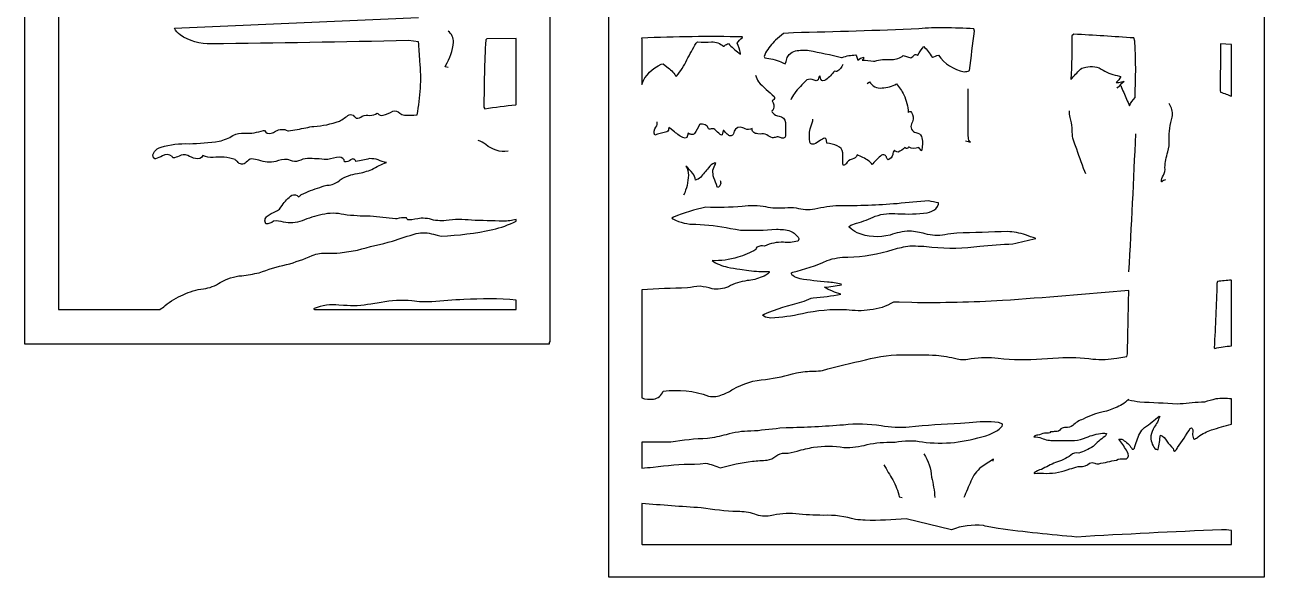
# Model space of a CAD drawing. Extents: x 1.4 to 96.1, y 1 to 80.1.
# Drawn here: x 2.65 to 21.57, y 44.65 to 53.07 of the extents above; entities that cross this region are included whole.
import ezdxf

# ---------------------------------------------------------------- set-up
doc = ezdxf.new("R2010")
doc.units = 0
doc.linetypes.add('0', pattern=[0])
doc.layers.add('1', color=7, linetype='0')

msp = doc.modelspace()

# ---------------------------------------------------------------- linework, layer by layer
at = {"layer": '1'}
for points in [[(11.56932, 78.646935), (21.569319, 78.646935), (21.569319, 44.646935), (11.56932, 44.646935)], [(10.668735, 77.227837), (10.668735, 48.229309), (10.654846, 48.229309), (10.654846, 48.20153), (2.654846, 48.20153), (2.654846, 77.200058), (2.668735, 77.200058), (2.668735, 77.227837)]]:
    msp.add_lwpolyline(points, close=True, dxfattribs=at)
for points in [[(3.168756, 76.700058), (3.168735, 48.729309), (4.713431, 48.729324, 0.076313), (4.795061, 48.78709, -0.074613), (5.074099, 48.951447, -0.092654), (5.382308, 49.042381, 0.116123), (5.638182, 49.140835, -0.115596), (5.966449, 49.243042, 0.02402), (6.229444, 49.2873, -0.03899), (6.648502, 49.411884, 0.038236), (7.041387, 49.551212, -0.11291), (7.27066, 49.585907, 0.008882), (7.466516, 49.589279, -0.013646), (7.733787, 49.633636, -0.007564), (8.265338, 49.767906, -0.02086), (8.62761, 49.884136, -0.128997), (8.892484, 49.874336), (8.950044, 49.860325), (9.00708, 49.844315, 0.037365), (9.795478, 49.945202, 0.049668), (10.154846, 50.072823), (10.154847, 50.100822, -0.062847), (9.952861, 50.073036, 0.003977), (9.469472, 50.086906, 0.072418), (9.083848, 50.082664, -0.103268), (8.83138, 50.107922, 0.056598), (8.701769, 50.119118, -0.028053), (8.511261, 50.091923, -0.353442), (8.480319, 50.124565, 0.097206), (8.332363, 50.109795), (8.314184, 50.108612, 0.006456), (7.925395, 50.148949, -0.031362), (7.524806, 50.173355, 0.126895), (7.192236, 50.173409, 0.045496), (6.885745, 50.07954, -0.127231), (6.602744, 50.057503, 0.14034), (6.451006, 50.073524, -0.1867), (6.334804, 50.034256, -0.415852), (6.355098, 50.148224, -0.106583), (6.483051, 50.219013, 0.163801), (6.582644, 50.315094, -0.090224), (6.730124, 50.470528, -0.347346), (6.83008, 50.446411), (6.843978, 50.450104, -0.050508), (6.879179, 50.480629, -0.04421), (7.156984, 50.588882, -0.103981), (7.298887, 50.62458, 0.170431), (7.469667, 50.706696, -0.111799), (7.730932, 50.798855, 0.052686), (7.951651, 50.863945, -0.051311), (8.175591, 50.968437, -0.064509), (8.04875, 51.008968, 0.087887), (7.917281, 51.026932, -0.013342), (7.70799, 50.984787), (7.704461, 50.989464, 0.612052), (7.628883, 51.007484, -0.217866), (7.535965, 50.97979, 0.36952), (7.455378, 51.051132, 0.032204), (7.276989, 51.014809), (7.257787, 51.012665, 0.016826), (6.967821, 51.031002, 0.096642), (6.833344, 50.99189, -0.206769), (6.708526, 50.999352), (6.685422, 51.0075), (6.662332, 51.015686, 0.109059), (6.485363, 50.984825, -0.161714), (6.227582, 51.004253, 0.061674), (6.117918, 51.022385, 0.220359), (6.035287, 50.971828, -0.481256), (5.898505, 50.982124, 0.00841), (5.863783, 51.014076, 0.107318), (5.528129, 51.044979, -0.101742), (5.372716, 51.072968, -0.378381), (5.257756, 51.028111, -0.075667), (5.1415, 51.076321, 0.237941), (5.00837, 51.066509, -0.075459), (4.915913, 51.037498), (4.910283, 51.048645), (4.902908, 51.058723, 0.35195), (4.75524, 51.068115, -0.054807), (4.647567, 51.024548), (4.637787, 51.025757, -0.404103), (4.618773, 51.106361, -0.216543), (4.705337, 51.19136), (4.735025, 51.203674, -0.080279), (5.161642, 51.255508, 0.033907), (5.622121, 51.293819, 0.094175), (5.830964, 51.381214, -0.15167), (6.008541, 51.413975, 0.092802), (6.296324, 51.457344), (6.3138, 51.457329, 0.402602), (6.415144, 51.413498, 0.098646), (6.483283, 51.446579, -0.261242), (6.667152, 51.452911), (6.676929, 51.451637, -0.002018), (6.945418, 51.495224, -0.08037), (7.06631, 51.516773, 0.061547), (7.456144, 51.59684, 0.001503), (7.605701, 51.695232, -0.355035), (7.682271, 51.67189, 0.013701), (7.713085, 51.645111, 0.237923), (7.802619, 51.675453, -0.11921), (7.922711, 51.685795, 0.14378), (8.030296, 51.720291), (8.042083, 51.717651, 0.263715), (8.122826, 51.688225, 0.042556), (8.272696, 51.750496, -0.312822), (8.377043, 51.722584, 0.154639), (8.447255, 51.688644, 0.027111), (8.641712, 51.69445, 0.071946), (8.685563, 52.511135, 0.003107), (8.665037, 52.809227), (8.509677, 52.827454, -0.002703), (5.500199, 52.776745, -0.150967), (5.025138, 52.913181, -0.093029), (4.937515, 53.014683, 0.000296), (8.664075, 53.176922, 0.062124)], [(9.117702, 52.416656), (9.069184, 52.428749), (9.075233, 52.444244, 0.111595), (9.196629, 52.802856, 0.221464), (9.117697, 52.972214)], [(15.137014, 52.464378, -0.16722), (15.049453, 52.356285, -0.245472), (15.013617, 52.360794), (14.998334, 52.347046, -0.103673), (14.85697, 52.217255), (14.835446, 52.213341), (14.817239, 52.220573), (14.803372, 52.241257), (14.794874, 52.277672), (14.786715, 52.290977, 0.300964), (14.771302, 52.266144, -0.010376), (14.762282, 52.227036, -0.361375), (14.7, 52.223755, 0.211319), (14.588706, 52.22686, 0.040809), (14.400431, 52.021858, 0.042874), (14.345267, 51.922661)], [(13.803543, 52.297691, -0.001145), (13.850153, 52.197708, 0.015629), (14.089286, 51.973282, -0.493406), (14.073561, 51.919327), (14.062284, 51.906998, -0.194127), (14.083204, 51.787369), (14.077263, 51.776527), (14.070222, 51.768009, 0.568134), (14.068268, 51.724373, 0.209053), (14.168788, 51.674019, -0.339141), (14.265727, 51.576752, 0.036007), (14.266095, 51.379696, -0.545266), (14.197942, 51.344097, 0.021484), (14.138813, 51.361092, -0.037628), (14.075956, 51.343613), (14.062968, 51.344753, -0.058887), (13.979081, 51.389359, 0.165661), (13.876796, 51.400665), (13.839776, 51.406204), (13.822124, 51.409348, -0.415926), (13.752696, 51.487907, -0.303232), (13.646708, 51.482632, 0.02478), (13.573902, 51.507133, 0.409211), (13.470623, 51.407833, -0.545178), (13.388061, 51.387913, -0.079612), (13.330988, 51.447289), (13.320545, 51.456108), (13.312346, 51.458115), (13.295407, 51.390511), (13.285795, 51.387245), (13.2659, 51.395187, -0.027119), (13.184443, 51.472225, 0.258441), (13.11399, 51.476135, -0.332361), (13.091288, 51.48793, 0.342898), (12.960237, 51.551071), (12.952673, 51.546074, -0.006965), (12.876911, 51.408714, -0.315711), (12.826417, 51.395721, -0.103972), (12.780963, 51.413292), (12.769742, 51.37973), (12.755998, 51.347816), (12.730871, 51.338531), (12.697297, 51.347054, -0.061149), (12.551426, 51.451241), (12.517537, 51.476151), (12.482816, 51.499886), (12.479589, 51.481522, -0.504955), (12.435021, 51.431728, 0.043464), (12.271179, 51.385323, -0.312033), (12.287514, 51.506481, 0.217923), (12.303396, 51.589287)], [(15.512051, 52.172684), (15.543486, 52.199158, 0.282785), (15.737553, 52.104286, 0.128572), (15.959958, 52.168678, -0.027975), (16.071842, 52.001167, -0.089928), (16.136072, 51.730835, -0.631814), (16.186489, 51.73243, -0.264426), (16.200207, 51.590797), (16.187298, 51.55954, 0.48278), (16.254942, 51.424152), (16.284136, 51.415154, -0.313674), (16.345987, 51.342209, -0.126433), (16.336866, 51.145439, 0.03296), (16.29653, 51.196083, -0.245093), (16.148804, 51.204552, 0.370839), (16.136755, 51.194912, -0.50436), (16.096052, 51.190613), (16.087135, 51.196899, -0.103226), (15.981247, 51.128513, -0.305478), (15.927938, 51.155006, 0.179713), (15.899374, 51.08902, -0.275975), (15.82874, 51.011147, -0.310442), (15.80729, 51.044231, 0.452835), (15.731178, 51.080513, 0.057482), (15.598402, 50.948174), (15.584931, 50.937981, 0.134245), (15.529331, 50.994293, 0.067282), (15.356791, 51.084274, -0.314082), (15.278804, 51.020947, 0.213234), (15.188913, 50.949894, -0.168801), (15.14532, 50.926849), (15.140186, 50.95031, -0.014441), (15.140065, 51.113491, 0.293693), (15.052961, 51.220032, 0.099034), (14.89396, 51.262894), (14.891859, 51.307129), (14.88169, 51.330872), (14.864761, 51.338005, 0.160167), (14.793276, 51.301426, -0.057786), (14.694565, 51.249115), (14.666983, 51.248543, -0.263891), (14.6348, 51.278076, -0.072815), (14.638755, 51.480263, 0.045511), (14.681613, 51.606094), (14.681055, 51.618637), (14.678633, 51.630959)], [(17.012201, 51.297592, -0.00658), (17.087608, 51.277184, -0.197035), (17.054956, 51.351555, -0.083383), (17.053883, 51.454788), (17.053871, 52.08934)], [(20.06354, 50.703148, 0.24839), (20.006439, 50.672302), (20.003405, 50.675346, -0.169953), (20.030531, 50.773144, 0.149408), (20.055132, 50.889828, -0.082053), (20.100761, 51.129646, 0.08286), (20.11701, 51.319572, -0.074234), (20.164455, 51.659378, 0.171701), (20.133734, 51.838745), (20.119095, 51.86982)], [(18.845716, 50.797546), (18.829929, 50.830841, -0.009414), (18.691635, 51.221184, -0.118893), (18.639048, 51.464886), (18.637852, 51.495438, 0.076997), (18.608578, 51.653015, -0.049124), (18.59569, 51.755974)], [(10.029223, 51.138878, -0.212752), (9.689407, 51.242264, 0.085124), (9.573462, 51.30555)], [(13.265252, 50.694435), (13.269924, 50.681469, -0.422475), (13.227452, 50.588737), (13.22, 50.595314, 0.029807), (13.16926, 50.736149, -0.098901), (13.15737, 50.851448, -0.042625), (13.198582, 50.955421), (13.186655, 50.961372, 0.172028), (13.087329, 50.887333, 0.003689), (12.968414, 50.742317, -0.131088), (12.888723, 50.701447, 0.168613), (12.847698, 50.800964, 0.050362), (12.744357, 50.911133, -0.173122), (12.781117, 50.775337, -0.1047), (12.7097, 50.472214)], [(15.765253, 46.361099, 0.012569), (15.901215, 46.13089, -0.068884), (16.000042, 45.870209), (16.043032, 45.861099)], [(16.376364, 46.527771, -0.121551), (16.493736, 46.17337, -0.041481), (16.543032, 45.861099)], [(17.431919, 46.416656), (17.436022, 46.447044, 0.003071), (17.252033, 46.324329, 0.124981), (17.093676, 46.111099, 0.011938), (16.987476, 45.861099)]]:
    msp.add_lwpolyline(points, format="xyb", dxfattribs=at)
for points in [[(15.455424, 52.554413, -0.189464), (15.435978, 52.527184, -0.053142), (15.60883, 52.51403), (15.625412, 52.513596), (15.655197, 52.524666, -0.075456), (15.887299, 52.536774, 0.16455), (16.061819, 52.600403), (16.175104, 52.564919, 0.156936), (16.230648, 52.608555, -0.39485), (16.277033, 52.602386), (16.284195, 52.603439, -0.032195), (16.372383, 52.736717, -0.06488), (16.501251, 52.574234), (16.506784, 52.572418, -0.037397), (16.597374, 52.604675, 0.196035), (16.989824, 52.352997, 0.14972), (17.072962, 52.372768, -0.001568), (17.145712, 52.97121), (17.138744, 53.007889, 0.00273), (16.685991, 53.02375, 0.022044), (16.299751, 53.006821, -0.005812), (14.387293, 52.946583), (14.231133, 52.934219, -0.020284), (14.113441, 52.831917, 0.075198), (13.959024, 52.639854), (13.947658, 52.612251), (13.939487, 52.58387), (13.947981, 52.565933), (13.978004, 52.559429, -0.079988), (14.224059, 52.489433), (14.260759, 52.470749), (14.272794, 52.508362), (14.290277, 52.569878), (14.321182, 52.616272), (14.363801, 52.649124), (14.416428, 52.670006, -0.077742), (14.624281, 52.677437, -0.012069), (15.117349, 52.569206), (15.129344, 52.570412, -0.082733), (15.335264, 52.607773), (15.340417, 52.604057), (15.369771, 52.529167, -0.139795), (15.453067, 52.572639, -0.109573)], [(9.706908, 52.851395), (9.688266, 52.83728, 0.011266), (9.661294, 51.812454), (9.672942, 51.789063, -0.010039), (10.148688, 51.849167), (10.154846, 51.854073), (10.154846, 52.860611)], [(13.601565, 52.870323), (13.610129, 52.882599, 0.016817), (12.06875, 52.86483), (12.069539, 52.848267), (12.06932, 52.163208), (12.070378, 52.158951, -0.208824), (12.368397, 52.465492), (12.394772, 52.470734), (12.45394, 52.42675, -0.102674), (12.58732, 52.288788), (12.601522, 52.286194, 0.068693), (12.757895, 52.532417, -0.008129), (12.898677, 52.789093), (12.922228, 52.806923, 0.041353), (13.135228, 52.808025, -0.183648), (13.316282, 52.74012, 0.399207), (13.338152, 52.751534, -0.107247), (13.392999, 52.781403), (13.407684, 52.762684, 0.04645), (13.579129, 52.62117), (13.574768, 52.63448, 0.072334), (13.527489, 52.786652, -0.066627)], [(19.351084, 52.189522, -0.066326), (19.43045, 52.203423, 0.040729), (19.323124, 52.102356), (19.327143, 52.103844, -0.106168), (19.376373, 52.142372), (19.381647, 52.140991, 0.070667), (19.425936, 52.034527, -0.009772), (19.511274, 51.833023, -0.063463), (19.597858, 51.959625, 0.026762), (19.594826, 52.81588), (19.580767, 52.867329, 0.000958), (18.664776, 52.925602), (18.635248, 52.899269, -0.011827), (18.619509, 52.235489, 0.00074), (18.763498, 52.390656), (18.78726, 52.404762), (18.844868, 52.42083, -0.232676), (19.109505, 52.374702, 0.09497), (19.358513, 52.28698), (19.380352, 52.278938, -0.114063), (19.309254, 52.186737, 0.077877)], [(21.069321, 52.765984), (21.064119, 52.768745), (20.903185, 52.779469, 0.001652), (20.898016, 52.068203), (20.903564, 52.042938, -0.019283), (21.069321, 51.977806)], [(12.069322, 47.388161), (12.069971, 47.379021, 0.095896), (12.2496, 47.360657, 0.24505), (12.399108, 47.480896, -0.124655), (13.090167, 47.407906, 0.169747), (13.302759, 47.430515, 0.05449), (13.465809, 47.513046, -0.115785), (13.958186, 47.662273, 0.040405), (14.42954, 47.760899, -0.062122), (14.700403, 47.785797, 0.028996), (14.830387, 47.798676, -0.020615), (15.485898, 47.95829, -0.072648), (16.115238, 48.036934, -0.015127), (16.560591, 48.029968, -0.043041), (16.882296, 47.97477, 0.110649), (17.098837, 47.97937, -0.075007), (17.511141, 47.98399, 0.044454), (18.176437, 47.974976), (18.431408, 47.989403, -0.058926), (18.956039, 47.972183, 0.0682), (19.3223, 47.987564), (19.470812, 48.008583), (19.482658, 48.050392, -0.001279), (19.503559, 49.016903, -0.004703), (17.576427, 48.863384, -0.01848), (16.192686, 48.832321), (15.999045, 48.839401), (15.911224, 48.840622, -0.11229), (15.552667, 48.720387, -0.070236), (15.192397, 48.722977, 0.065411), (14.521537, 48.662174, -0.03989), (14.040255, 48.595989, -0.100949), (13.93158, 48.623703), (13.913383, 48.642342), (13.936666, 48.658775, -0.033822), (14.515485, 48.845222, 0.048675), (14.65404, 48.901306), (14.688516, 48.906502, 0.028448), (15.108134, 48.961555, -0.068039), (14.856733, 49.067818, 0.037032), (15.11941, 49.104919), (15.111459, 49.112495, 0.054167), (14.90441, 49.143208, -0.014248), (14.485398, 49.194817, -0.082891), (14.375404, 49.24337, -0.157579), (14.352994, 49.285187), (14.376349, 49.297882, 0.045869), (14.899656, 49.472443, -0.099622), (15.216213, 49.525501, 0.07299), (15.909116, 49.643063, -0.041835), (16.161276, 49.695831, -0.035974), (16.499336, 49.67844, 0.058218), (17.227306, 49.692257, -0.021983), (17.73564, 49.726181, -0.012475), (18.081812, 49.811417, -0.030555), (17.928484, 49.864426, 0.066952), (17.649294, 49.915802, -0.001259), (16.877216, 49.892056, 0.037974), (16.6971, 49.863876, -0.112382), (16.394964, 49.882854, 0.046198), (16.156797, 49.923042, 0.070466), (15.859326, 49.862534, -0.162313), (15.356602, 49.896484, -0.082275), (15.236139, 49.983353), (15.236228, 49.994316, -0.120828), (15.349497, 50.041779, 0.028705), (15.634425, 50.14917, -0.112628), (15.977463, 50.18821, 0.049402), (16.426777, 50.20266, 0.107723), (16.560421, 50.264351), (16.585823, 50.295357), (16.600487, 50.333138), (16.597815, 50.352745, 0.003135), (16.451736, 50.3834, 0.007638), (15.967303, 50.340492, -0.022563), (15.07986, 50.307621, 0.052387), (14.710816, 50.255573, -0.118851), (14.431, 50.271107, 0.080732), (14.252904, 50.27314, -0.072235), (13.966042, 50.291153, 0.075723), (13.603554, 50.298889, -0.026948), (13.04812, 50.285347, 0.055153), (12.553579, 50.133698), (12.530564, 50.120728), (12.546608, 50.108559, 0.135167), (12.896389, 50.028687, -0.037926), (13.42304, 49.964172), (13.500836, 49.951111), (13.578766, 49.938873, 0.030612), (14.126048, 49.950386, -0.076576), (14.341285, 49.922382, -0.172709), (14.466914, 49.810383, -0.363236), (14.446798, 49.767876, -0.083864), (14.232782, 49.751759, 0.126472), (13.945357, 49.694, 0.194376), (13.827758, 49.677711, 0.195436), (13.812527, 49.64196, -0.075663), (13.536416, 49.527069, -0.100532), (13.142384, 49.473602, 0.104433), (13.379285, 49.375393, 0.03908), (13.566407, 49.344894), (13.705688, 49.324394, 0.052579), (14.013742, 49.305801), (14.016168, 49.293091, -0.133436), (13.906614, 49.224228, -0.075801), (13.678749, 49.167732, 0.085466), (13.392821, 49.075378, -0.129379), (13.143381, 49.043083, 0.046397), (12.962504, 49.08094, 0.030511), (12.766205, 49.056213, 0.009787), (12.069322, 49.028519)], [(21.069321, 49.17038), (21.066208, 49.175285, 0.000902), (20.854763, 49.154572), (20.847654, 49.124802, -0.007007), (20.806253, 48.145439), (20.816603, 48.134003, -0.03188), (21.069321, 48.17424)], [(7.070417, 48.74276, 0.716694), (7.074668, 48.729401), (10.154846, 48.729324), (10.154847, 48.871712, 0.038171), (9.355958, 48.877594, 0.019609), (8.867273, 48.844696, -0.052313), (8.562832, 48.858784, 0.077139), (8.092435, 48.835785), (7.935744, 48.810402, -0.072587), (7.520153, 48.790779), (7.449632, 48.79586, 0.126367)], [(21.069321, 47.366524, 0.036326), (20.831146, 47.364891, -0.014358), (20.656338, 47.317291, 0.008222), (20.285183, 47.28717), (20.240707, 47.286125, 0.004115), (19.671993, 47.315548, -0.039192), (19.499823, 47.347305), (19.505768, 47.354362, -0.090406), (19.472773, 47.335983, -0.098278), (19.374201, 47.264385, -0.041506), (19.164558, 47.177856), (19.13755, 47.172821), (19.110233, 47.169884, 0.064116), (18.805138, 47.055397, 0.113836), (18.648378, 46.960442, -0.203107), (18.540281, 46.930492, 0.177079), (18.467497, 46.907661, -0.319244), (18.383711, 46.866005, 0.0196), (18.310144, 46.862892, -0.260475), (18.276337, 46.840538), (18.215979, 46.843559, 0.012775), (18.11385, 46.810577, 0.278325), (18.055956, 46.787796, -0.127531), (18.172609, 46.763893, 0.097101), (18.362907, 46.730629, -0.001212), (18.674381, 46.731289, 0.084825), (18.852331, 46.777321, -0.057982), (19.102417, 46.844254, -0.075961), (19.161869, 46.835655, -0.114234), (19.137009, 46.793488, 0.038566), (18.957005, 46.641144, -0.06954), (18.737803, 46.536331, 0.262964), (18.618113, 46.506138, -0.086491), (18.38637, 46.39624, 0.008334), (18.168467, 46.290985, 0.093006), (18.060005, 46.236252), (18.059139, 46.229797, -0.024301), (18.249083, 46.228874, 0.08944), (18.603775, 46.29649, -0.011146), (18.727907, 46.332825), (18.754639, 46.335526, 0.19922), (18.905087, 46.382824, -0.275584), (18.982084, 46.384762, 0.111526), (19.044235, 46.375282, -0.004774), (19.31267, 46.431953, -0.182127), (19.428772, 46.449875, 0.047204), (19.465723, 46.45195), (19.489845, 46.471046), (19.498381, 46.496872), (19.494226, 46.527817), (19.480278, 46.562248, 0.023501), (19.364956, 46.729553), (19.353043, 46.750671, -0.227583), (19.434101, 46.727989, -0.108538), (19.554644, 46.598274, 0.290159), (19.587973, 46.612343, -0.024873), (19.669641, 46.838123, -0.105729), (19.744331, 46.930084, 0.024498), (19.965752, 47.10247), (19.974361, 47.098854, -0.079726), (19.889275, 46.932907, 0.078962), (19.83967, 46.802666, 0.188462), (19.902546, 46.607113, 0.223981), (19.950378, 46.595444, 0.01073), (19.987169, 46.813942, -0.161546), (20.082153, 46.720791, 0.051593), (20.178129, 46.608593, -0.117456), (20.191765, 46.571335), (20.19902, 46.568535, 0.21114), (20.247541, 46.625137, 0.008303), (20.441366, 46.912346), (20.459509, 46.924019), (20.471655, 46.912971, -0.164606), (20.477108, 46.836895, 0.164131), (20.490885, 46.758141), (20.506016, 46.751465, 0.085948), (20.563576, 46.78809, -0.085338), (20.767183, 46.891518, -0.022954), (21.069321, 46.97818)], [(12.06932, 46.310936, -0.004063), (12.242058, 46.32206, -0.031808), (12.87672, 46.372261), (12.961438, 46.377014), (13.046045, 46.383446, -0.058441), (13.268481, 46.314537, -0.036947), (13.758467, 46.41412, -0.019962), (13.986284, 46.430191, 0.147258), (14.113882, 46.493431, -0.190333), (14.2554, 46.535702, 0.068456), (14.44296, 46.570446, -0.009692), (14.692904, 46.629234, -0.073884), (15.155723, 46.624062, 0.069677), (15.507912, 46.667439, -0.063033), (15.91181, 46.704155), (15.937253, 46.706062, -0.09716), (16.356249, 46.708916), (16.411812, 46.700439, 0.110039), (17.376982, 46.824364), (17.429979, 46.847397, 0.122811), (17.570494, 46.948341), (17.575985, 46.968285), (17.567877, 46.984161, 0.073282), (17.514149, 47.005722, 0.057575), (17.066639, 46.998802), (16.934494, 46.989845, 0.020739), (16.152378, 46.931725, -0.05978), (15.723345, 46.954689, 0.064086), (15.149661, 46.966251, -0.013382), (14.272665, 46.922241), (14.176555, 46.917305, -0.013541), (13.733146, 46.871078, 0.079881), (13.359274, 46.818996, -0.027235), (13.072563, 46.760216, 0.036699), (12.514374, 46.703156), (12.069321, 46.703156)], [(21.069321, 45.357376, 0.036581), (20.917681, 45.369743, 0.004547), (18.709333, 45.258713, -0.013279), (17.509083, 45.389404, -0.012656), (17.282925, 45.432808, 0.119469), (16.798903, 45.36982), (16.104559, 45.5364, -0.026388), (15.478548, 45.513783, -0.017236), (15.333687, 45.526932, 0.081818), (14.841186, 45.589535, -0.02836), (14.420982, 45.614414, 0.080195), (14.031687, 45.581913, -0.132514), (13.793733, 45.607838, 0.080547), (13.531912, 45.646908, -0.031041), (12.978039, 45.703156, -0.003921), (12.069318, 45.770485), (12.069322, 45.148209), (12.073955, 45.146935), (21.069321, 45.146935)]]:
    msp.add_lwpolyline(points, format="xyb", close=True, dxfattribs=at)
msp.add_arc((-170.563477, 59.765755), 190.35704, -3.151126, -2.517045, dxfattribs=at)

doc.saveas('drawing.dxf')
